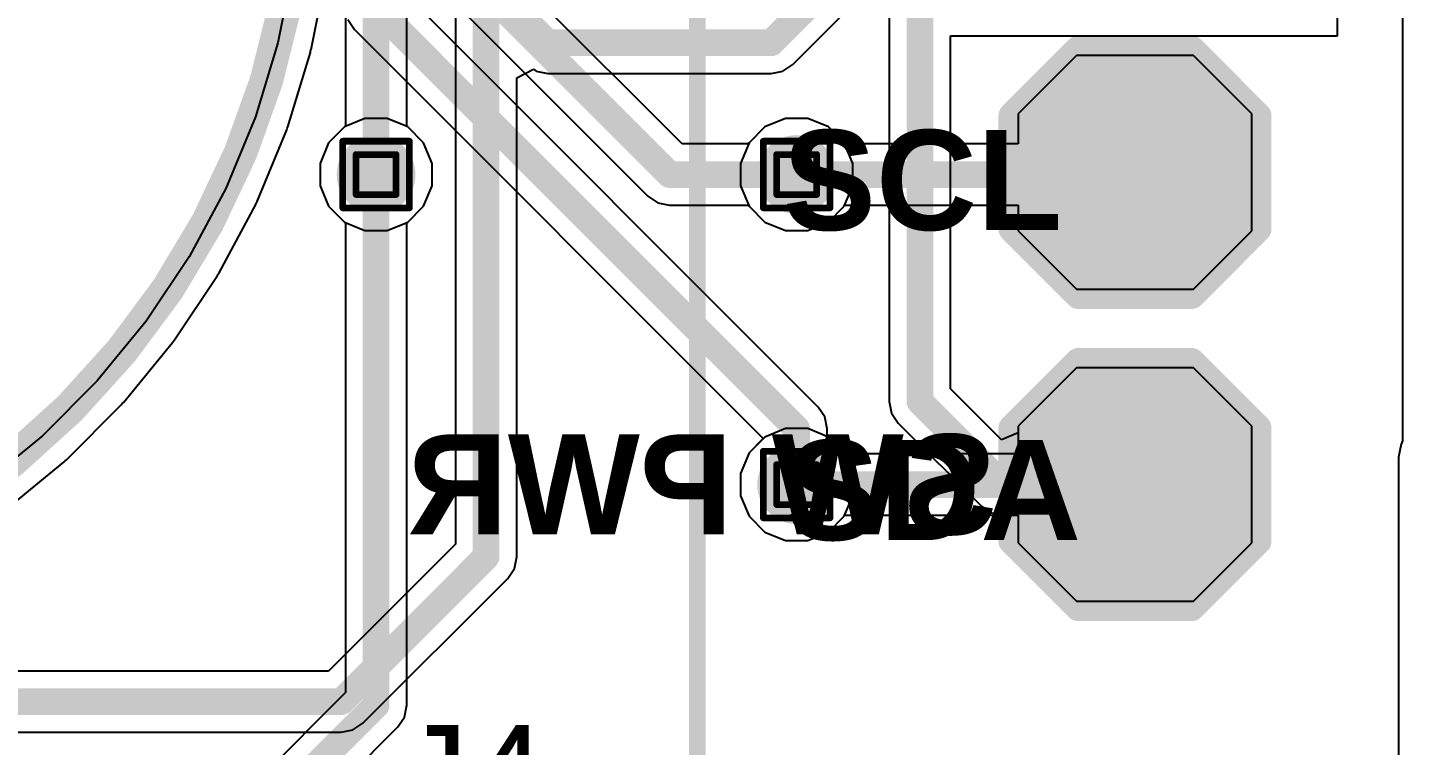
# Model space of a CAD drawing. Header units: inches. Extents: x -22 to 5433, y -13 to 5447.
# Drawn here: x 56.48 to 66.95, y 3.2 to 8.66 of the extents above; entities that cross this region are included whole.
import ezdxf

# ---------------------------------------------------------------- set-up
doc = ezdxf.new("R2010")
doc.units = ezdxf.units.IN
for name, color, linetype in [('Board_outline', 216, 'Continuous'), ('Bottom Layer', 5, 'Continuous'), ('Bottom Overlay', 54, 'Continuous'), ('Bottom Paste', 16, 'Continuous'), ('Bottom Solder', 6, 'Continuous'), ('Dimensions', 6, 'Continuous'), ('Drill Drawing', 1, 'Continuous'), ('Ground', 16, 'Continuous'), ('Multi-Layer', 9, 'Continuous'), ('Power', 76, 'Continuous'), ('Top Layer', 1, 'Continuous'), ('Top Overlay', 2, 'Continuous'), ('Top Paste', 8, 'Continuous'), ('Top Solder', 216, 'Continuous'), ('Via Holes', 16, 'Continuous')]:
    doc.layers.add(name, color=color, linetype=linetype)
doc.styles.add('Arial', font='', dxfattribs={"height": 0.2})
doc.styles.add('Arial_Bold', font='', dxfattribs={"height": 0.2})
doc.styles.get('Arial').set_extended_font_data('Arial')
doc.styles.get('Arial_Bold').set_extended_font_data('Arial', bold=True)

msp = doc.modelspace()

# ---------------------------------------------------------------- hatches: boundary and pattern name
at = {"layer": 'Bottom Layer'}
h = msp.add_hatch(color=5, dxfattribs=at)
edge = h.paths.add_edge_path()
edge.add_arc((59.1360006, 7.543799999999999), 0.2999994, 0, 360)
h = msp.add_hatch(color=5, dxfattribs=at)
edge = h.paths.add_edge_path()
edge.add_arc((62.33949178, 7.543799999999999), 0.2999994, 0, 360)
msp.add_hatch(color=5, dxfattribs=at).paths.add_polyline_path([(65.29768754, 5.94541356), (64.53568754, 5.94541356), (64.15468754, 5.564413559999999), (64.15468754, 4.80241356), (64.53568754, 4.42141356), (65.29768754, 4.42141356), (65.67868754, 4.80241356), (65.67868754, 5.564413559999999)])
h = msp.add_hatch(color=5, dxfattribs=at)
edge = h.paths.add_edge_path()
edge.add_arc((62.33949178, 5.183413559999999), 0.2999994, 0, 360)
at = {"layer": 'Bottom Paste'}
msp.add_hatch(color=16, dxfattribs=at).paths.add_polyline_path([(65.29768754, 5.94541356), (64.53568754, 5.94541356), (64.15468754, 5.564413559999999), (64.15468754, 4.80241356), (64.53568754, 4.42141356), (65.29768754, 4.42141356), (65.67868754, 4.80241356), (65.67868754, 5.564413559999999)])
at = {"layer": 'Bottom Solder'}
msp.add_hatch(color=6, dxfattribs=at).paths.add_polyline_path([(65.34848754, 6.047013559999999), (64.48488754, 6.047013559999999), (64.05308754, 5.61521356), (64.05308754, 4.75161356), (64.48488754, 4.31981356), (65.34848754, 4.31981356), (65.78028754, 4.75161356), (65.78028754, 5.61521356)])
at = {"layer": 'Ground'}
h = msp.add_hatch(color=16, dxfattribs=at)
edge = h.paths.add_edge_path()
edge.add_arc((59.1360006, 7.543799999999999), 0.2999994, 0, 360)
h = msp.add_hatch(color=16, dxfattribs=at)
edge = h.paths.add_edge_path()
edge.add_arc((62.33949178, 7.543799999999999), 0.2999994, 0, 360)
h = msp.add_hatch(color=16, dxfattribs=at)
edge = h.paths.add_edge_path()
edge.add_arc((62.33949178, 5.183413559999999), 0.2999994, 0, 360)
at = {"layer": 'Power'}
h = msp.add_hatch(color=76, dxfattribs=at)
edge = h.paths.add_edge_path()
edge.add_arc((59.1360006, 7.543799999999999), 0.2999994, 0, 360)
h = msp.add_hatch(color=76, dxfattribs=at)
edge = h.paths.add_edge_path()
edge.add_arc((62.33949178, 7.543799999999999), 0.2999994, 0, 360)
h = msp.add_hatch(color=76, dxfattribs=at)
edge = h.paths.add_edge_path()
edge.add_arc((62.33949178, 5.183413559999999), 0.2999994, 0, 360)
at = {"layer": 'Top Layer'}
for points in [[(65.67868754, 7.1795005), (65.67868754, 7.941500499999999), (65.29768754, 8.322500499999999), (64.53568754, 8.322500499999999), (64.15468754, 7.941500499999999), (64.15468754, 7.1795005), (64.53568754, 6.798500499999999), (65.29768754, 6.798500499999999)], [(64.15468754, 5.564413559999999), (64.15468754, 4.80241356), (64.53568754, 4.42141356), (65.29768754, 4.42141356), (65.67868754, 4.80241356), (65.67868754, 5.564413559999999), (65.29768754, 5.94541356), (64.53568754, 5.94541356)]]:
    msp.add_hatch(color=1, dxfattribs=at).paths.add_polyline_path(points)
h = msp.add_hatch(color=1, dxfattribs=at)
edge = h.paths.add_edge_path()
edge.add_arc((59.1360006, 7.543799999999999), 0.2999994, 0, 360)
h = msp.add_hatch(color=1, dxfattribs=at)
edge = h.paths.add_edge_path()
edge.add_arc((62.33949178, 7.543799999999999), 0.2999994, 0, 360)
h = msp.add_hatch(color=1, dxfattribs=at)
edge = h.paths.add_edge_path()
edge.add_arc((62.33949178, 5.183413559999999), 0.2999994, 0, 360)
at = {"layer": 'Top Paste'}
for points in [[(65.67868754, 7.1795005), (65.67868754, 7.941500499999999), (65.29768754, 8.322500499999999), (64.53568754, 8.322500499999999), (64.15468754, 7.941500499999999), (64.15468754, 7.1795005), (64.53568754, 6.798500499999999), (65.29768754, 6.798500499999999)], [(64.15468754, 5.564413559999999), (64.15468754, 4.80241356), (64.53568754, 4.42141356), (65.29768754, 4.42141356), (65.67868754, 4.80241356), (65.67868754, 5.564413559999999), (65.29768754, 5.94541356), (64.53568754, 5.94541356)]]:
    msp.add_hatch(color=8, dxfattribs=at).paths.add_polyline_path(points)
at = {"layer": 'Top Solder'}
for points in [[(65.78028754, 7.1287005), (65.78028754, 7.992300499999999), (65.34848754, 8.4241005), (64.48488754, 8.4241005), (64.05308754, 7.992300499999999), (64.05308754, 7.1287005), (64.48488754, 6.696900499999999), (65.34848754, 6.696900499999999)], [(64.05308754, 5.61521356), (64.05308754, 4.75161356), (64.48488754, 4.31981356), (65.34848754, 4.31981356), (65.78028754, 4.75161356), (65.78028754, 5.61521356), (65.34848754, 6.047013559999999), (64.48488754, 6.047013559999999)]]:
    msp.add_hatch(color=216, dxfattribs=at).paths.add_polyline_path(points)
at = {"layer": 'Via Holes'}
h = msp.add_hatch(color=7, dxfattribs=at)
edge = h.paths.add_edge_path()
edge.add_arc((59.1360006, 7.543799999999999), 0.1499997, 0, 360)
h = msp.add_hatch(color=7, dxfattribs=at)
edge = h.paths.add_edge_path()
edge.add_arc((62.33949178, 7.543799999999999), 0.1499997, 0, 360)
h = msp.add_hatch(color=7, dxfattribs=at)
edge = h.paths.add_edge_path()
edge.add_arc((62.33949178, 5.183413559999999), 0.1499997, 0, 360)

# ---------------------------------------------------------------- linework, layer by layer
at = {"layer": 'Board_outline'}
msp.add_lwpolyline([(58.56063472, 10.00657384, 0.254, 0.254, -0.4142135623730951), (52.56063402, 4.00657314, 0.254, 0.254, 0)], format="xyseb", dxfattribs=at)
at = {"layer": 'Bottom Layer'}
for p, q in [((66.95439999999999, 34.13243872), (66.95439999999999, 5.517210199999999)), ((63.04496408, 10.66641504), (63.04496408, 5.81654158)), ((66.45849294, 8.60058224), (66.45849294, 10.06458744)), ((61.46714402, 7.77687802), (59.98657802, 9.25744402)), ((58.64183598, 8.496409219999999), (58.75684464, 9.07460466)), ((62.50430222, 5.77341238), (59.36907862, 8.90863598)), ((59.58868956, 8.99609072), (61.20579072, 7.378989559999999)), ((58.92066448, 8.72289848), (58.97119016, 8.647282679999998)), ((58.97119016, 8.647282679999998), (62.08534446, 5.53313092)), ((63.51112011999999, 5.91308444), (63.51112011999999, 8.60058224)), ((63.51112011999999, 8.60058224), (66.45849294, 8.60058224)), ((58.63566123999999, 8.47175598), (58.63692107999999, 8.484542339999999)), ((58.63692107999999, 8.484542339999999), (58.64183598, 8.496409219999999)), ((58.46453128, 7.907619439999999), (58.63566123999999, 8.47175598)), ((59.05106554, 7.9707994), (58.89412656, 7.90579064)), ((59.22093565999999, 7.9707994), (59.05106554, 7.9707994)), ((59.37787463999999, 7.90579064), (59.22093565999999, 7.9707994)), ((62.25455671999999, 7.9707994), (62.09761773999999, 7.90579064)), ((62.42442684, 7.9707994), (62.25455671999999, 7.9707994)), ((62.58136582, 7.90579064), (62.42442684, 7.9707994)), ((58.23036868, 7.339042979999999), (58.45596894, 7.883690099999999)), ((58.45596894, 7.883690099999999), (58.45847592, 7.896288499999999)), ((58.45847592, 7.896288499999999), (58.46453128, 7.907619439999999)), ((58.89412656, 7.90579064), (58.77400995999999, 7.785674039999999)), ((59.49799124, 7.785674039999999), (59.37787463999999, 7.90579064)), ((62.09761773999999, 7.90579064), (61.97750113999999, 7.785674039999999)), ((62.70148241999999, 7.785674039999999), (62.58136582, 7.90579064)), ((58.77400995999999, 7.785674039999999), (58.7090012, 7.628735059999999)), ((59.563, 7.628735059999999), (59.49799124, 7.785674039999999)), ((61.97385877999999, 7.77687802), (61.46714402, 7.77687802)), ((61.97750113999999, 7.785674039999999), (61.97385877999999, 7.77687802)), ((62.76649118, 7.628735059999999), (62.70148241999999, 7.785674039999999)), ((58.7090012, 7.628735059999999), (58.7090012, 7.458864939999999)), ((59.563, 7.458864939999999), (59.563, 7.628735059999999)), ((62.76649118, 7.458864939999999), (62.76649118, 7.628735059999999)), ((58.7090012, 7.458864939999999), (58.77400995999999, 7.301925959999999)), ((59.49799124, 7.301925959999999), (59.563, 7.458864939999999)), ((62.70148241999999, 7.301925959999999), (62.76649118, 7.458864939999999)), ((58.22323128, 7.328362279999999), (58.23036868, 7.339042979999999)), ((61.20579072, 7.378989559999999), (61.28140652, 7.32846388)), ((57.9416037, 6.79615354), (58.21950256, 7.31606868)), ((58.21950256, 7.31606868), (58.22323128, 7.328362279999999)), ((58.77400995999999, 7.301925959999999), (58.89412656, 7.18180936)), ((59.37787463999999, 7.18180936), (59.49799124, 7.301925959999999)), ((61.28140652, 7.32846388), (61.37060116, 7.31072198)), ((61.37060116, 7.31072198), (61.97385877999999, 7.31072198)), ((61.97385877999999, 7.31072198), (61.97750113999999, 7.301925959999999)), ((61.97750113999999, 7.301925959999999), (62.09761773999999, 7.18180936)), ((62.58136582, 7.18180936), (62.70148241999999, 7.301925959999999)), ((58.89412656, 7.18180936), (59.05106554, 7.1168006)), ((59.22093565999999, 7.1168006), (59.37787463999999, 7.18180936)), ((62.09761773999999, 7.18180936), (62.25455671999999, 7.1168006)), ((62.42442684, 7.1168006), (62.58136582, 7.18180936)), ((59.05106554, 7.1168006), (59.22093565999999, 7.1168006)), ((62.25455671999999, 7.1168006), (62.42442684, 7.1168006)), ((57.60101763999999, 6.284188599999999), (57.92853794, 6.774357800000001)), ((57.92853794, 6.774357800000001), (57.9334503, 6.7862196)), ((57.9334503, 6.7862196), (57.9416037, 6.79615354)), ((57.21188963999999, 5.8080656), (57.5858767, 6.26377462)), ((57.5858767, 6.26377462), (57.59193205999999, 6.27510302)), ((57.59193205999999, 6.27510302), (57.60101763999999, 6.284188599999999)), ((64.47218754, 6.072413559999999), (64.02768753999999, 5.62791356)), ((65.36118754, 6.072413559999999), (64.47218754, 6.072413559999999)), ((65.80568754, 5.62791356), (65.36118754, 6.072413559999999)), ((63.90068753999999, 5.52351702), (63.51112011999999, 5.91308444)), ((56.77796619999999, 5.3723794), (57.19482084, 5.78923404)), ((57.19482084, 5.78923404), (57.20195569999999, 5.799914739999999)), ((57.20195569999999, 5.799914739999999), (57.21188963999999, 5.8080656)), ((62.55482789999999, 5.69779658), (62.50430222, 5.77341238)), ((63.04496408, 5.81654158), (63.06270598, 5.727346939999999)), ((62.5725698, 5.60860194), (62.55482789999999, 5.69779658)), ((63.06270598, 5.727346939999999), (63.11323165999999, 5.651731139999999)), ((62.5725698, 5.54904656), (62.5725698, 5.60860194)), ((63.11323165999999, 5.651731139999999), (63.74635968, 5.01860312)), ((64.02768753999999, 5.576122959999999), (63.90068753999999, 5.52351702)), ((64.02768753999999, 5.62791356), (64.02768753999999, 5.576122959999999)), ((65.80568754, 4.738913559999999), (65.80568754, 5.62791356)), ((62.08534446, 5.53313092), (61.97750113999999, 5.4252876)), ((62.58136582, 5.545404199999999), (62.5725698, 5.54904656)), ((62.70148241999999, 5.4252876), (62.58136582, 5.545404199999999)), ((66.9439225, 5.49189148), (66.93431876, 5.44352734)), ((66.95439999999999, 5.517210199999999), (66.9439225, 5.49189148)), ((56.30342816, 4.981323539999999), (56.75913464, 5.355310599999999)), ((56.75913464, 5.355310599999999), (56.7672855, 5.365241999999999)), ((56.7672855, 5.365241999999999), (56.77796619999999, 5.3723794)), ((61.97750113999999, 5.4252876), (61.91249238, 5.268348619999999)), ((62.76649118, 5.268348619999999), (62.70148241999999, 5.4252876)), ((66.93431876, 5.44352734), (66.92424258, 5.39286704)), ((66.92424258, 5.39286704), (66.92424258, 0.2428621)), ((61.91249238, 5.268348619999999), (61.91249238, 5.0984785)), ((62.76649118, 5.0984785), (62.76649118, 5.268348619999999)), ((61.91249238, 5.0984785), (61.97750113999999, 4.941539519999999)), ((62.70148241999999, 4.941539519999999), (62.76649118, 5.0984785)), ((61.97750113999999, 4.941539519999999), (62.09761773999999, 4.82142292)), ((62.58136582, 4.82142292), (62.70148241999999, 4.941539519999999)), ((63.74635968, 5.01860312), (63.82197548, 4.96807744)), ((63.82197548, 4.96807744), (63.91117011999999, 4.950335539999999)), ((63.91117011999999, 4.950335539999999), (64.02768753999999, 4.950335539999999)), ((64.02768753999999, 4.950335539999999), (64.02768753999999, 4.738913559999999)), ((62.09761773999999, 4.82142292), (62.25455671999999, 4.756414159999999)), ((62.42442684, 4.756414159999999), (62.58136582, 4.82142292)), ((62.25455671999999, 4.756414159999999), (62.42442684, 4.756414159999999)), ((64.02768753999999, 4.738913559999999), (64.47218754, 4.29441356)), ((65.36118754, 4.29441356), (65.80568754, 4.738913559999999)), ((64.47218754, 4.29441356), (65.36118754, 4.29441356))]:
    msp.add_line(p, q, dxfattribs=at)
for points in [[(63.27804209999999, 5.81654158, 0.2032, 0.2032, 0), (63.27804209999999, 10.7629579, 0.2032, 0.2032, 0)], [(59.7535, 9.16090116, 0.2032, 0.2032, 0), (61.37060116, 7.543799999999999, 0.2032, 0.2032, 0)], [(59.1360006, 8.812093119999998, 0.2032, 0.2032, 0), (62.33949178, 5.60860194, 0.2032, 0.2032, 0)], [(61.37060116, 7.543799999999999, 0.2032, 0.2032, 0), (62.33949178, 7.543799999999999, 0.2032, 0.2032, 0)], [(63.27804209999999, 5.81654158, 0.2032, 0.2032, 0), (63.91117011999999, 5.183413559999999, 0.2032, 0.2032, 0)], [(62.33949178, 5.183413559999999, 0.2032, 0.2032, 0), (62.33949178, 5.60860194, 0.2032, 0.2032, 0)], [(63.91117011999999, 5.183413559999999, 0.2032, 0.2032, 0), (64.91668754, 5.183413559999999, 0.2032, 0.2032, 0)]]:
    msp.add_lwpolyline(points, format="xyseb", dxfattribs=at)
for points in [[(61.31980116, 7.543799999999999, 0.1016, 0.1016, 1), (61.42140115999999, 7.543799999999999, 0.1016, 0.1016, 1)], [(61.31980116, 7.543799999999999, 0.1016, 0.1016, 1), (61.42140115999999, 7.543799999999999, 0.1016, 0.1016, 1)], [(62.28869177999999, 7.543799999999999, 0.1016, 0.1016, 1), (62.39029178, 7.543799999999999, 0.1016, 0.1016, 1)], [(63.2272421, 5.81654158, 0.1016, 0.1016, 1), (63.3288421, 5.81654158, 0.1016, 0.1016, 1)], [(63.2272421, 5.81654158, 0.1016, 0.1016, 1), (63.3288421, 5.81654158, 0.1016, 0.1016, 1)], [(62.28869177999999, 5.60860194, 0.1016, 0.1016, 1), (62.39029178, 5.60860194, 0.1016, 0.1016, 1)], [(62.28869177999999, 5.60860194, 0.1016, 0.1016, 1), (62.39029178, 5.60860194, 0.1016, 0.1016, 1)], [(62.28869177999999, 5.183413559999999, 0.1016, 0.1016, 1), (62.39029178, 5.183413559999999, 0.1016, 0.1016, 1)], [(63.86037012, 5.183413559999999, 0.1016, 0.1016, 1), (63.96197012, 5.183413559999999, 0.1016, 0.1016, 1)], [(63.86037012, 5.183413559999999, 0.1016, 0.1016, 1), (63.96197012, 5.183413559999999, 0.1016, 0.1016, 1)], [(64.86588754, 5.183413559999999, 0.1016, 0.1016, 1), (64.96748754000001, 5.183413559999999, 0.1016, 0.1016, 1)]]:
    msp.add_lwpolyline(points, format="xyseb", close=True, dxfattribs=at)
at = {"layer": 'Bottom Overlay'}
for points in [[(63.97688754, 5.61521356, 0.1999996, 0.1999996, 0), (64.48488754, 6.123213559999999, 0.1999996, 0.1999996, 0)], [(64.48488754, 6.123213559999999, 0.1999996, 0.1999996, 0), (65.34848754, 6.123213559999999, 0.1999996, 0.1999996, 0)], [(65.34848754, 6.123213559999999, 0.1999996, 0.1999996, 0), (65.85648753999999, 5.61521356, 0.1999996, 0.1999996, 0)], [(63.97688754, 4.75161356, 0.1999996, 0.1999996, 0), (63.97688754, 5.61521356, 0.1999996, 0.1999996, 0)], [(65.85648753999999, 4.75161356, 0.1999996, 0.1999996, 0), (65.85648753999999, 5.61521356, 0.1999996, 0.1999996, 0)], [(63.97688754, 4.75161356, 0.1999996, 0.1999996, 0), (64.48488754, 4.24361356, 0.1999996, 0.1999996, 0)], [(65.34848754, 4.24361356, 0.1999996, 0.1999996, 0), (65.85648753999999, 4.75161356, 0.1999996, 0.1999996, 0)], [(64.48488754, 4.24361356, 0.1999996, 0.1999996, 0), (65.34848754, 4.24361356, 0.1999996, 0.1999996, 0)]]:
    msp.add_lwpolyline(points, format="xyseb", dxfattribs=at)
for points in [[(64.43488763999999, 6.123213559999999, 0.0999998, 0.0999998, 1), (64.53488743999999, 6.123213559999999, 0.0999998, 0.0999998, 1)], [(64.43488763999999, 6.123213559999999, 0.0999998, 0.0999998, 1), (64.53488743999999, 6.123213559999999, 0.0999998, 0.0999998, 1)], [(65.29848764, 6.123213559999999, 0.0999998, 0.0999998, 1), (65.39848744, 6.123213559999999, 0.0999998, 0.0999998, 1)], [(65.29848764, 6.123213559999999, 0.0999998, 0.0999998, 1), (65.39848744, 6.123213559999999, 0.0999998, 0.0999998, 1)], [(63.92688763999999, 5.61521356, 0.0999998, 0.0999998, 1), (64.02688744, 5.61521356, 0.0999998, 0.0999998, 1)], [(63.92688763999999, 5.61521356, 0.0999998, 0.0999998, 1), (64.02688744, 5.61521356, 0.0999998, 0.0999998, 1)], [(65.80648764, 5.61521356, 0.0999998, 0.0999998, 1), (65.90648744, 5.61521356, 0.0999998, 0.0999998, 1)], [(65.80648764, 5.61521356, 0.0999998, 0.0999998, 1), (65.90648744, 5.61521356, 0.0999998, 0.0999998, 1)], [(63.92688763999999, 4.75161356, 0.0999998, 0.0999998, 1), (64.02688744, 4.75161356, 0.0999998, 0.0999998, 1)], [(63.92688763999999, 4.75161356, 0.0999998, 0.0999998, 1), (64.02688744, 4.75161356, 0.0999998, 0.0999998, 1)], [(65.80648764, 4.75161356, 0.0999998, 0.0999998, 1), (65.90648744, 4.75161356, 0.0999998, 0.0999998, 1)], [(65.80648764, 4.75161356, 0.0999998, 0.0999998, 1), (65.90648744, 4.75161356, 0.0999998, 0.0999998, 1)], [(64.43488763999999, 4.24361356, 0.0999998, 0.0999998, 1), (64.53488743999999, 4.24361356, 0.0999998, 0.0999998, 1)], [(64.43488763999999, 4.24361356, 0.0999998, 0.0999998, 1), (64.53488743999999, 4.24361356, 0.0999998, 0.0999998, 1)], [(65.29848764, 4.24361356, 0.0999998, 0.0999998, 1), (65.39848744, 4.24361356, 0.0999998, 0.0999998, 1)], [(65.29848764, 4.24361356, 0.0999998, 0.0999998, 1), (65.39848744, 4.24361356, 0.0999998, 0.0999998, 1)]]:
    msp.add_lwpolyline(points, format="xyseb", close=True, dxfattribs=at)
at = {"layer": 'Dimensions'}
for p, q in [((58.50284463999999, 9.1251278), (58.38783598, 8.54693236)), ((58.38783598, 8.54693236), (58.21670602, 7.982795819999999)), ((58.21670602, 7.982795819999999), (57.99110576, 7.438148699999999)), ((57.99110576, 7.438148699999999), (57.7132069, 6.9182361)), ((57.7132069, 6.9182361), (57.38568659999999, 6.4280669)), ((57.38568659999999, 6.4280669), (57.011697, 5.97235788)), ((57.011697, 5.97235788), (56.59484235999999, 5.555503239999999)), ((56.59484235999999, 5.555503239999999), (56.13913587999999, 5.18151618))]:
    msp.add_line(p, q, dxfattribs=at)
msp.add_lwpolyline([(61.58323218, 0.9964597799999999, 0.127, 0.127, 0), (61.58323218, 29.99498954, 0.127, 0.127, 0)], format="xyseb", dxfattribs=at)
at = {"layer": 'Drill Drawing'}
for points in [[(58.88200059999999, 7.7978, 0.0508, 0.0508, 0), (59.39000059999999, 7.7978, 0.0508, 0.0508, 0)], [(58.88200059999999, 7.289799999999999, 0.0508, 0.0508, 0), (58.88200059999999, 7.7978, 0.0508, 0.0508, 0)], [(59.39000059999999, 7.289799999999999, 0.0508, 0.0508, 0), (59.39000059999999, 7.7978, 0.0508, 0.0508, 0)], [(62.08549178, 7.7978, 0.0508, 0.0508, 0), (62.59349177999999, 7.7978, 0.0508, 0.0508, 0)], [(62.08549178, 7.289799999999999, 0.0508, 0.0508, 0), (62.08549178, 7.7978, 0.0508, 0.0508, 0)], [(62.59349177999999, 7.289799999999999, 0.0508, 0.0508, 0), (62.59349177999999, 7.7978, 0.0508, 0.0508, 0)], [(58.9836006, 7.696199999999999, 0.0508, 0.0508, 0), (59.2884006, 7.696199999999999, 0.0508, 0.0508, 0)], [(58.9836006, 7.391399999999999, 0.0508, 0.0508, 0), (58.9836006, 7.696199999999999, 0.0508, 0.0508, 0)], [(59.2884006, 7.391399999999999, 0.0508, 0.0508, 0), (59.2884006, 7.696199999999999, 0.0508, 0.0508, 0)], [(62.18709178, 7.696199999999999, 0.0508, 0.0508, 0), (62.49189178, 7.696199999999999, 0.0508, 0.0508, 0)], [(62.18709178, 7.391399999999999, 0.0508, 0.0508, 0), (62.18709178, 7.696199999999999, 0.0508, 0.0508, 0)], [(62.49189178, 7.391399999999999, 0.0508, 0.0508, 0), (62.49189178, 7.696199999999999, 0.0508, 0.0508, 0)], [(58.9836006, 7.391399999999999, 0.0508, 0.0508, 0), (59.2884006, 7.391399999999999, 0.0508, 0.0508, 0)], [(62.18709178, 7.391399999999999, 0.0508, 0.0508, 0), (62.49189178, 7.391399999999999, 0.0508, 0.0508, 0)], [(58.88200059999999, 7.289799999999999, 0.0508, 0.0508, 0), (59.39000059999999, 7.289799999999999, 0.0508, 0.0508, 0)], [(62.08549178, 7.289799999999999, 0.0508, 0.0508, 0), (62.59349177999999, 7.289799999999999, 0.0508, 0.0508, 0)], [(62.08549178, 5.43741356, 0.0508, 0.0508, 0), (62.59349177999999, 5.43741356, 0.0508, 0.0508, 0)], [(62.08549178, 4.92941356, 0.0508, 0.0508, 0), (62.08549178, 5.43741356, 0.0508, 0.0508, 0)], [(62.59349177999999, 4.92941356, 0.0508, 0.0508, 0), (62.59349177999999, 5.43741356, 0.0508, 0.0508, 0)], [(62.18709178, 5.335813559999999, 0.0508, 0.0508, 0), (62.49189178, 5.335813559999999, 0.0508, 0.0508, 0)], [(62.18709178, 5.03101356, 0.0508, 0.0508, 0), (62.18709178, 5.335813559999999, 0.0508, 0.0508, 0)], [(62.49189178, 5.03101356, 0.0508, 0.0508, 0), (62.49189178, 5.335813559999999, 0.0508, 0.0508, 0)], [(62.18709178, 5.03101356, 0.0508, 0.0508, 0), (62.49189178, 5.03101356, 0.0508, 0.0508, 0)], [(62.08549178, 4.92941356, 0.0508, 0.0508, 0), (62.59349177999999, 4.92941356, 0.0508, 0.0508, 0)]]:
    msp.add_lwpolyline(points, format="xyseb", dxfattribs=at)
for points in [[(58.8693006, 7.7978, 0.0254, 0.0254, 1), (58.8947006, 7.7978, 0.0254, 0.0254, 1)], [(58.8693006, 7.7978, 0.0254, 0.0254, 1), (58.8947006, 7.7978, 0.0254, 0.0254, 1)], [(59.3773006, 7.7978, 0.0254, 0.0254, 1), (59.4027006, 7.7978, 0.0254, 0.0254, 1)], [(59.3773006, 7.7978, 0.0254, 0.0254, 1), (59.4027006, 7.7978, 0.0254, 0.0254, 1)], [(62.07279177999999, 7.7978, 0.0254, 0.0254, 1), (62.09819178, 7.7978, 0.0254, 0.0254, 1)], [(62.07279177999999, 7.7978, 0.0254, 0.0254, 1), (62.09819178, 7.7978, 0.0254, 0.0254, 1)], [(62.58079177999999, 7.7978, 0.0254, 0.0254, 1), (62.60619178, 7.7978, 0.0254, 0.0254, 1)], [(62.58079177999999, 7.7978, 0.0254, 0.0254, 1), (62.60619178, 7.7978, 0.0254, 0.0254, 1)], [(58.9709006, 7.696199999999999, 0.0254, 0.0254, 1), (58.9963006, 7.696199999999999, 0.0254, 0.0254, 1)], [(58.9709006, 7.696199999999999, 0.0254, 0.0254, 1), (58.9963006, 7.696199999999999, 0.0254, 0.0254, 1)], [(59.2757006, 7.696199999999999, 0.0254, 0.0254, 1), (59.3011006, 7.696199999999999, 0.0254, 0.0254, 1)], [(59.2757006, 7.696199999999999, 0.0254, 0.0254, 1), (59.3011006, 7.696199999999999, 0.0254, 0.0254, 1)], [(62.17439177999999, 7.696199999999999, 0.0254, 0.0254, 1), (62.19979178, 7.696199999999999, 0.0254, 0.0254, 1)], [(62.17439177999999, 7.696199999999999, 0.0254, 0.0254, 1), (62.19979178, 7.696199999999999, 0.0254, 0.0254, 1)], [(62.47919177999999, 7.696199999999999, 0.0254, 0.0254, 1), (62.50459178, 7.696199999999999, 0.0254, 0.0254, 1)], [(62.47919177999999, 7.696199999999999, 0.0254, 0.0254, 1), (62.50459178, 7.696199999999999, 0.0254, 0.0254, 1)], [(58.9709006, 7.391399999999999, 0.0254, 0.0254, 1), (58.9963006, 7.391399999999999, 0.0254, 0.0254, 1)], [(58.9709006, 7.391399999999999, 0.0254, 0.0254, 1), (58.9963006, 7.391399999999999, 0.0254, 0.0254, 1)], [(59.2757006, 7.391399999999999, 0.0254, 0.0254, 1), (59.3011006, 7.391399999999999, 0.0254, 0.0254, 1)], [(59.2757006, 7.391399999999999, 0.0254, 0.0254, 1), (59.3011006, 7.391399999999999, 0.0254, 0.0254, 1)], [(62.17439177999999, 7.391399999999999, 0.0254, 0.0254, 1), (62.19979178, 7.391399999999999, 0.0254, 0.0254, 1)], [(62.17439177999999, 7.391399999999999, 0.0254, 0.0254, 1), (62.19979178, 7.391399999999999, 0.0254, 0.0254, 1)], [(62.47919177999999, 7.391399999999999, 0.0254, 0.0254, 1), (62.50459178, 7.391399999999999, 0.0254, 0.0254, 1)], [(62.47919177999999, 7.391399999999999, 0.0254, 0.0254, 1), (62.50459178, 7.391399999999999, 0.0254, 0.0254, 1)], [(58.8693006, 7.289799999999999, 0.0254, 0.0254, 1), (58.8947006, 7.289799999999999, 0.0254, 0.0254, 1)], [(58.8693006, 7.289799999999999, 0.0254, 0.0254, 1), (58.8947006, 7.289799999999999, 0.0254, 0.0254, 1)], [(59.3773006, 7.289799999999999, 0.0254, 0.0254, 1), (59.4027006, 7.289799999999999, 0.0254, 0.0254, 1)], [(59.3773006, 7.289799999999999, 0.0254, 0.0254, 1), (59.4027006, 7.289799999999999, 0.0254, 0.0254, 1)], [(62.07279177999999, 7.289799999999999, 0.0254, 0.0254, 1), (62.09819178, 7.289799999999999, 0.0254, 0.0254, 1)], [(62.07279177999999, 7.289799999999999, 0.0254, 0.0254, 1), (62.09819178, 7.289799999999999, 0.0254, 0.0254, 1)], [(62.58079177999999, 7.289799999999999, 0.0254, 0.0254, 1), (62.60619178, 7.289799999999999, 0.0254, 0.0254, 1)], [(62.58079177999999, 7.289799999999999, 0.0254, 0.0254, 1), (62.60619178, 7.289799999999999, 0.0254, 0.0254, 1)], [(62.07279177999999, 5.43741356, 0.0254, 0.0254, 1), (62.09819178, 5.43741356, 0.0254, 0.0254, 1)], [(62.07279177999999, 5.43741356, 0.0254, 0.0254, 1), (62.09819178, 5.43741356, 0.0254, 0.0254, 1)], [(62.58079177999999, 5.43741356, 0.0254, 0.0254, 1), (62.60619178, 5.43741356, 0.0254, 0.0254, 1)], [(62.58079177999999, 5.43741356, 0.0254, 0.0254, 1), (62.60619178, 5.43741356, 0.0254, 0.0254, 1)], [(62.17439177999999, 5.335813559999999, 0.0254, 0.0254, 1), (62.19979178, 5.335813559999999, 0.0254, 0.0254, 1)], [(62.17439177999999, 5.335813559999999, 0.0254, 0.0254, 1), (62.19979178, 5.335813559999999, 0.0254, 0.0254, 1)], [(62.47919177999999, 5.335813559999999, 0.0254, 0.0254, 1), (62.50459178, 5.335813559999999, 0.0254, 0.0254, 1)], [(62.47919177999999, 5.335813559999999, 0.0254, 0.0254, 1), (62.50459178, 5.335813559999999, 0.0254, 0.0254, 1)], [(62.17439177999999, 5.03101356, 0.0254, 0.0254, 1), (62.19979178, 5.03101356, 0.0254, 0.0254, 1)], [(62.17439177999999, 5.03101356, 0.0254, 0.0254, 1), (62.19979178, 5.03101356, 0.0254, 0.0254, 1)], [(62.47919177999999, 5.03101356, 0.0254, 0.0254, 1), (62.50459178, 5.03101356, 0.0254, 0.0254, 1)], [(62.47919177999999, 5.03101356, 0.0254, 0.0254, 1), (62.50459178, 5.03101356, 0.0254, 0.0254, 1)], [(62.07279177999999, 4.92941356, 0.0254, 0.0254, 1), (62.09819178, 4.92941356, 0.0254, 0.0254, 1)], [(62.07279177999999, 4.92941356, 0.0254, 0.0254, 1), (62.09819178, 4.92941356, 0.0254, 0.0254, 1)], [(62.58079177999999, 4.92941356, 0.0254, 0.0254, 1), (62.60619178, 4.92941356, 0.0254, 0.0254, 1)], [(62.58079177999999, 4.92941356, 0.0254, 0.0254, 1), (62.60619178, 4.92941356, 0.0254, 0.0254, 1)]]:
    msp.add_lwpolyline(points, format="xyseb", close=True, dxfattribs=at)
at = {"layer": 'Ground'}
for p, q in [((66.95439999999999, 34.13243872), (66.95439999999999, 5.517210199999999)), ((58.64183598, 8.496409219999999), (58.75684464, 9.07460466)), ((58.63566123999999, 8.47175598), (58.63692107999999, 8.484542339999999)), ((58.63692107999999, 8.484542339999999), (58.64183598, 8.496409219999999)), ((58.46453128, 7.907619439999999), (58.63566123999999, 8.47175598)), ((59.05106554, 7.9707994), (58.89412656, 7.90579064)), ((59.22093565999999, 7.9707994), (59.05106554, 7.9707994)), ((59.37787463999999, 7.90579064), (59.22093565999999, 7.9707994)), ((62.25455671999999, 7.9707994), (62.09761773999999, 7.90579064)), ((62.42442684, 7.9707994), (62.25455671999999, 7.9707994)), ((62.58136582, 7.90579064), (62.42442684, 7.9707994)), ((58.23036868, 7.339042979999999), (58.45596894, 7.883690099999999)), ((58.45596894, 7.883690099999999), (58.45847592, 7.896288499999999)), ((58.45847592, 7.896288499999999), (58.46453128, 7.907619439999999)), ((58.89412656, 7.90579064), (58.77400995999999, 7.785674039999999)), ((59.49799124, 7.785674039999999), (59.37787463999999, 7.90579064)), ((62.09761773999999, 7.90579064), (61.97750113999999, 7.785674039999999)), ((62.70148241999999, 7.785674039999999), (62.58136582, 7.90579064)), ((58.77400995999999, 7.785674039999999), (58.7090012, 7.628735059999999)), ((59.563, 7.628735059999999), (59.49799124, 7.785674039999999)), ((61.97750113999999, 7.785674039999999), (61.91249238, 7.628735059999999)), ((62.76649118, 7.628735059999999), (62.70148241999999, 7.785674039999999)), ((58.7090012, 7.628735059999999), (58.7090012, 7.458864939999999)), ((59.563, 7.458864939999999), (59.563, 7.628735059999999)), ((61.91249238, 7.628735059999999), (61.91249238, 7.458864939999999)), ((62.76649118, 7.458864939999999), (62.76649118, 7.628735059999999)), ((58.7090012, 7.458864939999999), (58.77400995999999, 7.301925959999999)), ((59.49799124, 7.301925959999999), (59.563, 7.458864939999999)), ((61.91249238, 7.458864939999999), (61.97750113999999, 7.301925959999999)), ((62.70148241999999, 7.301925959999999), (62.76649118, 7.458864939999999)), ((58.22323128, 7.328362279999999), (58.23036868, 7.339042979999999)), ((57.9416037, 6.79615354), (58.21950256, 7.31606868)), ((58.21950256, 7.31606868), (58.22323128, 7.328362279999999)), ((58.77400995999999, 7.301925959999999), (58.89412656, 7.18180936)), ((59.37787463999999, 7.18180936), (59.49799124, 7.301925959999999)), ((61.97750113999999, 7.301925959999999), (62.09761773999999, 7.18180936)), ((62.58136582, 7.18180936), (62.70148241999999, 7.301925959999999)), ((58.89412656, 7.18180936), (59.05106554, 7.1168006)), ((59.22093565999999, 7.1168006), (59.37787463999999, 7.18180936)), ((62.09761773999999, 7.18180936), (62.25455671999999, 7.1168006)), ((62.42442684, 7.1168006), (62.58136582, 7.18180936)), ((59.05106554, 7.1168006), (59.22093565999999, 7.1168006)), ((62.25455671999999, 7.1168006), (62.42442684, 7.1168006)), ((57.60101763999999, 6.284188599999999), (57.92853794, 6.774357800000001)), ((57.92853794, 6.774357800000001), (57.9334503, 6.7862196)), ((57.9334503, 6.7862196), (57.9416037, 6.79615354)), ((57.21188963999999, 5.8080656), (57.5858767, 6.26377462)), ((57.5858767, 6.26377462), (57.59193205999999, 6.27510302)), ((57.59193205999999, 6.27510302), (57.60101763999999, 6.284188599999999)), ((56.77796619999999, 5.3723794), (57.19482084, 5.78923404)), ((57.19482084, 5.78923404), (57.20195569999999, 5.799914739999999)), ((57.20195569999999, 5.799914739999999), (57.21188963999999, 5.8080656)), ((62.25455671999999, 5.61041296), (62.09761773999999, 5.545404199999999)), ((62.42442684, 5.61041296), (62.25455671999999, 5.61041296)), ((62.58136582, 5.545404199999999), (62.42442684, 5.61041296)), ((62.09761773999999, 5.545404199999999), (61.97750113999999, 5.4252876)), ((62.70148241999999, 5.4252876), (62.58136582, 5.545404199999999)), ((66.9439225, 5.49189148), (66.93431876, 5.44352734)), ((66.95439999999999, 5.517210199999999), (66.9439225, 5.49189148)), ((56.30342816, 4.981323539999999), (56.75913464, 5.355310599999999)), ((56.75913464, 5.355310599999999), (56.7672855, 5.365241999999999)), ((56.7672855, 5.365241999999999), (56.77796619999999, 5.3723794)), ((61.97750113999999, 5.4252876), (61.91249238, 5.268348619999999)), ((62.76649118, 5.268348619999999), (62.70148241999999, 5.4252876)), ((66.93431876, 5.44352734), (66.92424258, 5.39286704)), ((66.92424258, 5.39286704), (66.92424258, 0.2428621)), ((61.91249238, 5.268348619999999), (61.91249238, 5.0984785)), ((62.76649118, 5.0984785), (62.76649118, 5.268348619999999)), ((61.91249238, 5.0984785), (61.97750113999999, 4.941539519999999)), ((62.70148241999999, 4.941539519999999), (62.76649118, 5.0984785)), ((61.97750113999999, 4.941539519999999), (62.09761773999999, 4.82142292)), ((62.58136582, 4.82142292), (62.70148241999999, 4.941539519999999)), ((62.09761773999999, 4.82142292), (62.25455671999999, 4.756414159999999)), ((62.42442684, 4.756414159999999), (62.58136582, 4.82142292)), ((62.25455671999999, 4.756414159999999), (62.42442684, 4.756414159999999))]:
    msp.add_line(p, q, dxfattribs=at)
at = {"layer": 'Multi-Layer'}
for p, q in [((58.50284463999999, 9.1251278), (58.38783598, 8.54693236)), ((58.38783598, 8.54693236), (58.21670602, 7.982795819999999)), ((58.21670602, 7.982795819999999), (57.99110576, 7.438148699999999)), ((57.99110576, 7.438148699999999), (57.7132069, 6.9182361)), ((57.7132069, 6.9182361), (57.38568659999999, 6.4280669)), ((57.38568659999999, 6.4280669), (57.011697, 5.97235788)), ((57.011697, 5.97235788), (56.59484235999999, 5.555503239999999)), ((56.59484235999999, 5.555503239999999), (56.13913587999999, 5.18151618))]:
    msp.add_line(p, q, dxfattribs=at)
at = {"layer": 'Power'}
for p, q in [((66.95439999999999, 34.13243872), (66.95439999999999, 5.517210199999999)), ((59.36907862, 7.909432999999999), (59.36907862, 15.68378372)), ((58.90292257999999, 9.24933888), (58.90292257999999, 7.909432999999999)), ((58.64183598, 8.496409219999999), (58.75684464, 9.07460466)), ((58.63566123999999, 8.47175598), (58.63692107999999, 8.484542339999999)), ((58.63692107999999, 8.484542339999999), (58.64183598, 8.496409219999999)), ((58.46453128, 7.907619439999999), (58.63566123999999, 8.47175598)), ((62.25455671999999, 7.9707994), (62.09761773999999, 7.90579064)), ((62.42442684, 7.9707994), (62.25455671999999, 7.9707994)), ((62.58136582, 7.90579064), (62.42442684, 7.9707994)), ((58.23036868, 7.339042979999999), (58.45596894, 7.883690099999999)), ((58.45596894, 7.883690099999999), (58.45847592, 7.896288499999999)), ((58.45847592, 7.896288499999999), (58.46453128, 7.907619439999999)), ((58.89412656, 7.90579064), (58.77400995999999, 7.785674039999999)), ((58.90292257999999, 7.909432999999999), (58.89412656, 7.90579064)), ((59.37787463999999, 7.90579064), (59.36907862, 7.909432999999999)), ((59.49799124, 7.785674039999999), (59.37787463999999, 7.90579064)), ((62.09761773999999, 7.90579064), (61.97750113999999, 7.785674039999999)), ((62.70148241999999, 7.785674039999999), (62.58136582, 7.90579064)), ((58.77400995999999, 7.785674039999999), (58.7090012, 7.628735059999999)), ((59.563, 7.628735059999999), (59.49799124, 7.785674039999999)), ((61.97750113999999, 7.785674039999999), (61.91249238, 7.628735059999999)), ((62.76649118, 7.628735059999999), (62.70148241999999, 7.785674039999999)), ((58.7090012, 7.628735059999999), (58.7090012, 7.458864939999999)), ((59.563, 7.458864939999999), (59.563, 7.628735059999999)), ((61.91249238, 7.628735059999999), (61.91249238, 7.458864939999999)), ((62.76649118, 7.458864939999999), (62.76649118, 7.628735059999999)), ((58.7090012, 7.458864939999999), (58.77400995999999, 7.301925959999999)), ((59.49799124, 7.301925959999999), (59.563, 7.458864939999999)), ((61.91249238, 7.458864939999999), (61.97750113999999, 7.301925959999999)), ((62.70148241999999, 7.301925959999999), (62.76649118, 7.458864939999999)), ((58.22323128, 7.328362279999999), (58.23036868, 7.339042979999999)), ((57.9416037, 6.79615354), (58.21950256, 7.31606868)), ((58.21950256, 7.31606868), (58.22323128, 7.328362279999999)), ((58.77400995999999, 7.301925959999999), (58.89412656, 7.18180936)), ((59.37787463999999, 7.18180936), (59.49799124, 7.301925959999999)), ((61.97750113999999, 7.301925959999999), (62.09761773999999, 7.18180936)), ((62.58136582, 7.18180936), (62.70148241999999, 7.301925959999999)), ((58.89412656, 7.18180936), (58.90292257999999, 7.178166999999999)), ((58.90292257999999, 7.178166999999999), (58.90292257999999, 3.5993324)), ((59.36907862, 7.178166999999999), (59.37787463999999, 7.18180936)), ((59.36907862, 3.50278954), (59.36907862, 7.178166999999999)), ((62.09761773999999, 7.18180936), (62.25455671999999, 7.1168006)), ((62.42442684, 7.1168006), (62.58136582, 7.18180936)), ((62.25455671999999, 7.1168006), (62.42442684, 7.1168006)), ((57.60101763999999, 6.284188599999999), (57.92853794, 6.774357800000001)), ((57.92853794, 6.774357800000001), (57.9334503, 6.7862196)), ((57.9334503, 6.7862196), (57.9416037, 6.79615354)), ((57.21188963999999, 5.8080656), (57.5858767, 6.26377462)), ((57.5858767, 6.26377462), (57.59193205999999, 6.27510302)), ((57.59193205999999, 6.27510302), (57.60101763999999, 6.284188599999999)), ((56.77796619999999, 5.3723794), (57.19482084, 5.78923404)), ((57.19482084, 5.78923404), (57.20195569999999, 5.799914739999999)), ((57.20195569999999, 5.799914739999999), (57.21188963999999, 5.8080656)), ((62.25455671999999, 5.61041296), (62.09761773999999, 5.545404199999999)), ((62.42442684, 5.61041296), (62.25455671999999, 5.61041296)), ((62.58136582, 5.545404199999999), (62.42442684, 5.61041296)), ((62.09761773999999, 5.545404199999999), (61.97750113999999, 5.4252876)), ((62.70148241999999, 5.4252876), (62.58136582, 5.545404199999999)), ((66.9439225, 5.49189148), (66.93431876, 5.44352734)), ((66.95439999999999, 5.517210199999999), (66.9439225, 5.49189148)), ((56.30342816, 4.981323539999999), (56.75913464, 5.355310599999999)), ((56.75913464, 5.355310599999999), (56.7672855, 5.365241999999999)), ((56.7672855, 5.365241999999999), (56.77796619999999, 5.3723794)), ((61.97750113999999, 5.4252876), (61.91249238, 5.268348619999999)), ((62.76649118, 5.268348619999999), (62.70148241999999, 5.4252876)), ((66.93431876, 5.44352734), (66.92424258, 5.39286704)), ((66.92424258, 5.39286704), (66.92424258, 0.2428621)), ((61.91249238, 5.268348619999999), (61.91249238, 5.0984785)), ((62.76649118, 5.0984785), (62.76649118, 5.268348619999999)), ((61.91249238, 5.0984785), (61.97750113999999, 4.941539519999999)), ((62.70148241999999, 4.941539519999999), (62.76649118, 5.0984785)), ((61.97750113999999, 4.941539519999999), (62.09761773999999, 4.82142292)), ((62.58136582, 4.82142292), (62.70148241999999, 4.941539519999999)), ((62.09761773999999, 4.82142292), (62.25455671999999, 4.756414159999999)), ((62.42442684, 4.756414159999999), (62.58136582, 4.82142292)), ((62.25455671999999, 4.756414159999999), (62.42442684, 4.756414159999999)), ((58.90292257999999, 3.5993324), (57.78434468, 2.4807545)), ((59.35133672, 3.4135949), (59.36907862, 3.50278954)), ((59.30081104, 3.3379791), (59.35133672, 3.4135949)), ((58.11396555999999, 2.15113362), (59.30081104, 3.3379791))]:
    msp.add_line(p, q, dxfattribs=at)
for points in [[(59.1360006, 7.543799999999999, 0.2032, 0.2032, 0), (59.1360006, 23.49637668, 0.2032, 0.2032, 0)], [(59.1360006, 3.50278954, 0.2032, 0.2032, 0), (59.1360006, 7.543799999999999, 0.2032, 0.2032, 0)], [(57.69061105999999, 2.0574, 0.2032, 0.2032, 0), (59.1360006, 3.50278954, 0.2032, 0.2032, 0)]]:
    msp.add_lwpolyline(points, format="xyseb", dxfattribs=at)
for points in [[(59.08520059999999, 7.543799999999999, 0.1016, 0.1016, 1), (59.18680059999999, 7.543799999999999, 0.1016, 0.1016, 1)], [(59.08520059999999, 7.543799999999999, 0.1016, 0.1016, 1), (59.18680059999999, 7.543799999999999, 0.1016, 0.1016, 1)], [(59.08520059999999, 3.50278954, 0.1016, 0.1016, 1), (59.18680059999999, 3.50278954, 0.1016, 0.1016, 1)], [(59.08520059999999, 3.50278954, 0.1016, 0.1016, 1), (59.18680059999999, 3.50278954, 0.1016, 0.1016, 1)]]:
    msp.add_lwpolyline(points, format="xyseb", close=True, dxfattribs=at)
at = {"layer": 'Top Layer'}
for p, q in [((66.95439999999999, 34.13243872), (66.95439999999999, 5.517210199999999)), ((59.36907862, 7.909432999999999), (59.36907862, 13.24325774)), ((62.31097519999999, 8.38212192), (63.63336269999999, 9.704509419999999)), ((58.90292257999999, 9.24933888), (58.90292257999999, 7.909432999999999)), ((58.64183598, 8.496409219999999), (58.75684464, 9.07460466)), ((59.74112258, 9.01683236), (59.74112258, 4.73060776)), ((58.63566123999999, 8.47175598), (58.63692107999999, 8.484542339999999)), ((58.63692107999999, 8.484542339999999), (58.64183598, 8.496409219999999)), ((58.46453128, 7.907619439999999), (58.63566123999999, 8.47175598)), ((62.23535939999999, 8.33159624), (62.31097519999999, 8.38212192)), ((64.47218754, 8.4495005), (64.02768753999999, 8.0050005)), ((65.36118754, 8.4495005), (64.47218754, 8.4495005)), ((65.80568754, 8.0050005), (65.36118754, 8.4495005)), ((60.20727862, 8.2786982), (60.33427861999999, 8.34537828)), ((60.20727862, 4.6340649), (60.20727862, 8.2786982)), ((60.33427861999999, 8.34537828), (60.35490596, 8.33159624)), ((60.35490596, 8.33159624), (60.44410059999999, 8.31385434)), ((60.44410059999999, 8.31385434), (62.14616476, 8.31385434)), ((62.14616476, 8.31385434), (62.23535939999999, 8.33159624)), ((62.25455671999999, 7.9707994), (62.09761773999999, 7.90579064)), ((62.42442684, 7.9707994), (62.25455671999999, 7.9707994)), ((62.58136582, 7.90579064), (62.42442684, 7.9707994)), ((64.02768753999999, 8.0050005), (64.02768753999999, 7.77687802)), ((65.80568754, 7.116000499999999), (65.80568754, 8.0050005)), ((58.23036868, 7.339042979999999), (58.45596894, 7.883690099999999)), ((58.45596894, 7.883690099999999), (58.45847592, 7.896288499999999)), ((58.45847592, 7.896288499999999), (58.46453128, 7.907619439999999)), ((58.89412656, 7.90579064), (58.77400995999999, 7.785674039999999)), ((58.90292257999999, 7.909432999999999), (58.89412656, 7.90579064)), ((59.37787463999999, 7.90579064), (59.36907862, 7.909432999999999)), ((59.49799124, 7.785674039999999), (59.37787463999999, 7.90579064)), ((62.09761773999999, 7.90579064), (61.97750113999999, 7.785674039999999)), ((62.70148241999999, 7.785674039999999), (62.58136582, 7.90579064)), ((58.77400995999999, 7.785674039999999), (58.7090012, 7.628735059999999)), ((59.563, 7.628735059999999), (59.49799124, 7.785674039999999)), ((61.97750113999999, 7.785674039999999), (61.91249238, 7.628735059999999)), ((62.70512478, 7.77687802), (62.70148241999999, 7.785674039999999)), ((64.02768753999999, 7.77687802), (62.70512478, 7.77687802)), ((58.7090012, 7.628735059999999), (58.7090012, 7.458864939999999)), ((59.563, 7.458864939999999), (59.563, 7.628735059999999)), ((61.91249238, 7.628735059999999), (61.91249238, 7.458864939999999)), ((58.7090012, 7.458864939999999), (58.77400995999999, 7.301925959999999)), ((59.49799124, 7.301925959999999), (59.563, 7.458864939999999)), ((61.91249238, 7.458864939999999), (61.97750113999999, 7.301925959999999)), ((58.22323128, 7.328362279999999), (58.23036868, 7.339042979999999)), ((57.9416037, 6.79615354), (58.21950256, 7.31606868)), ((58.21950256, 7.31606868), (58.22323128, 7.328362279999999)), ((58.77400995999999, 7.301925959999999), (58.89412656, 7.18180936)), ((59.37787463999999, 7.18180936), (59.49799124, 7.301925959999999)), ((61.97750113999999, 7.301925959999999), (62.09761773999999, 7.18180936)), ((62.58136582, 7.18180936), (62.70148241999999, 7.301925959999999)), ((62.70148241999999, 7.301925959999999), (62.70512478, 7.31072198)), ((62.70512478, 7.31072198), (64.02768753999999, 7.31072198)), ((64.02768753999999, 7.31072198), (64.02768753999999, 7.116000499999999)), ((58.89412656, 7.18180936), (59.05106554, 7.1168006)), ((59.22093565999999, 7.1168006), (59.37787463999999, 7.18180936)), ((62.09761773999999, 7.18180936), (62.25455671999999, 7.1168006)), ((62.42442684, 7.1168006), (62.58136582, 7.18180936)), ((59.05106554, 7.1168006), (59.22093565999999, 7.1168006)), ((62.25455671999999, 7.1168006), (62.42442684, 7.1168006)), ((64.02768753999999, 7.116000499999999), (64.47218754, 6.6715005)), ((65.36118754, 6.6715005), (65.80568754, 7.116000499999999)), ((57.60101763999999, 6.284188599999999), (57.92853794, 6.774357800000001)), ((57.92853794, 6.774357800000001), (57.9334503, 6.7862196)), ((57.9334503, 6.7862196), (57.9416037, 6.79615354)), ((64.47218754, 6.6715005), (65.36118754, 6.6715005)), ((57.21188963999999, 5.8080656), (57.5858767, 6.26377462)), ((57.5858767, 6.26377462), (57.59193205999999, 6.27510302)), ((57.59193205999999, 6.27510302), (57.60101763999999, 6.284188599999999)), ((64.47218754, 6.072413559999999), (64.02768753999999, 5.62791356)), ((65.36118754, 6.072413559999999), (64.47218754, 6.072413559999999)), ((65.80568754, 5.62791356), (65.36118754, 6.072413559999999)), ((56.77796619999999, 5.3723794), (57.19482084, 5.78923404)), ((57.19482084, 5.78923404), (57.20195569999999, 5.799914739999999)), ((57.20195569999999, 5.799914739999999), (57.21188963999999, 5.8080656)), ((62.25455671999999, 5.61041296), (62.09761773999999, 5.545404199999999)), ((62.42442684, 5.61041296), (62.25455671999999, 5.61041296)), ((62.58136582, 5.545404199999999), (62.42442684, 5.61041296)), ((64.02768753999999, 5.62791356), (64.02768753999999, 5.41649158)), ((65.80568754, 4.738913559999999), (65.80568754, 5.62791356)), ((62.09761773999999, 5.545404199999999), (61.97750113999999, 5.4252876)), ((62.70148241999999, 5.4252876), (62.58136582, 5.545404199999999)), ((66.9439225, 5.49189148), (66.93431876, 5.44352734)), ((66.95439999999999, 5.517210199999999), (66.9439225, 5.49189148)), ((56.30342816, 4.981323539999999), (56.75913464, 5.355310599999999)), ((56.75913464, 5.355310599999999), (56.7672855, 5.365241999999999)), ((56.7672855, 5.365241999999999), (56.77796619999999, 5.3723794)), ((61.97750113999999, 5.4252876), (61.91249238, 5.268348619999999)), ((62.70512478, 5.41649158), (62.70148241999999, 5.4252876)), ((64.02768753999999, 5.41649158), (62.70512478, 5.41649158)), ((66.93431876, 5.44352734), (66.92424258, 5.39286704)), ((66.92424258, 5.39286704), (66.92424258, 0.2428621)), ((61.91249238, 5.268348619999999), (61.91249238, 5.0984785)), ((61.91249238, 5.0984785), (61.97750113999999, 4.941539519999999)), ((61.97750113999999, 4.941539519999999), (62.09761773999999, 4.82142292)), ((62.58136582, 4.82142292), (62.70148241999999, 4.941539519999999)), ((62.70148241999999, 4.941539519999999), (62.70512478, 4.950335539999999)), ((62.70512478, 4.950335539999999), (64.02768753999999, 4.950335539999999)), ((64.02768753999999, 4.950335539999999), (64.02768753999999, 4.738913559999999)), ((62.09761773999999, 4.82142292), (62.25455671999999, 4.756414159999999)), ((62.42442684, 4.756414159999999), (62.58136582, 4.82142292)), ((59.74112258, 4.73060776), (58.77419284, 3.76367802)), ((62.25455671999999, 4.756414159999999), (62.42442684, 4.756414159999999)), ((64.02768753999999, 4.738913559999999), (64.47218754, 4.29441356)), ((65.36118754, 4.29441356), (65.80568754, 4.738913559999999)), ((60.18953672, 4.54487026), (60.20727862, 4.6340649)), ((60.13901103999999, 4.469254459999999), (60.18953672, 4.54487026)), ((59.03554613999999, 3.36578956), (60.13901103999999, 4.469254459999999)), ((64.47218754, 4.29441356), (65.36118754, 4.29441356)), ((58.77419284, 3.76367802), (53.9089219, 3.76367802)), ((58.95993033999999, 3.31526388), (59.03554613999999, 3.36578956)), ((41.13897538, 3.29752198), (58.8707357, 3.29752198)), ((58.8707357, 3.29752198), (58.95993033999999, 3.31526388))]:
    msp.add_line(p, q, dxfattribs=at)
for points in [[(59.1360006, 7.543799999999999, 0.2032, 0.2032, 0), (59.1360006, 13.3398006, 0.2032, 0.2032, 0)], [(62.14616476, 8.54693236, 0.2032, 0.2032, 0), (63.53681983999999, 9.93758744, 0.2032, 0.2032, 0)], [(59.9742006, 4.6340649, 0.2032, 0.2032, 0), (59.9742006, 9.01683236, 0.2032, 0.2032, 0)], [(59.9742006, 9.01683236, 0.2032, 0.2032, 0), (60.44410059999999, 8.54693236, 0.2032, 0.2032, 0)], [(60.44410059999999, 8.54693236, 0.2032, 0.2032, 0), (62.14616476, 8.54693236, 0.2032, 0.2032, 0)], [(64.89998704, 7.543799999999999, 0.2032, 0.2032, 0), (64.91668754, 7.5605005, 0.2032, 0.2032, 0)], [(62.33949178, 7.543799999999999, 0.2032, 0.2032, 0), (64.89998704, 7.543799999999999, 0.2032, 0.2032, 0)], [(62.33949178, 5.183413559999999, 0.2032, 0.2032, 0), (64.91668754, 5.183413559999999, 0.2032, 0.2032, 0)], [(58.8707357, 3.5306, 0.2032, 0.2032, 0), (59.9742006, 4.6340649, 0.2032, 0.2032, 0)], [(37.85263702, 3.5306, 0.2032, 0.2032, 0), (58.8707357, 3.5306, 0.2032, 0.2032, 0)]]:
    msp.add_lwpolyline(points, format="xyseb", dxfattribs=at)
for points in [[(60.3933006, 8.54693236, 0.1016, 0.1016, 1), (60.4949006, 8.54693236, 0.1016, 0.1016, 1)], [(60.3933006, 8.54693236, 0.1016, 0.1016, 1), (60.4949006, 8.54693236, 0.1016, 0.1016, 1)], [(62.09536476, 8.54693236, 0.1016, 0.1016, 1), (62.19696476, 8.54693236, 0.1016, 0.1016, 1)], [(62.09536476, 8.54693236, 0.1016, 0.1016, 1), (62.19696476, 8.54693236, 0.1016, 0.1016, 1)], [(64.86588754, 7.5605005, 0.1016, 0.1016, 1), (64.96748754000001, 7.5605005, 0.1016, 0.1016, 1)], [(59.08520059999999, 7.543799999999999, 0.1016, 0.1016, 1), (59.18680059999999, 7.543799999999999, 0.1016, 0.1016, 1)], [(62.28869177999999, 7.543799999999999, 0.1016, 0.1016, 1), (62.39029178, 7.543799999999999, 0.1016, 0.1016, 1)], [(64.84918704, 7.543799999999999, 0.1016, 0.1016, 1), (64.95078704000001, 7.543799999999999, 0.1016, 0.1016, 1)], [(64.84918704, 7.543799999999999, 0.1016, 0.1016, 1), (64.95078704000001, 7.543799999999999, 0.1016, 0.1016, 1)], [(62.28869177999999, 5.183413559999999, 0.1016, 0.1016, 1), (62.39029178, 5.183413559999999, 0.1016, 0.1016, 1)], [(64.86588754, 5.183413559999999, 0.1016, 0.1016, 1), (64.96748754000001, 5.183413559999999, 0.1016, 0.1016, 1)], [(59.9234006, 4.6340649, 0.1016, 0.1016, 1), (60.0250006, 4.6340649, 0.1016, 0.1016, 1)], [(59.9234006, 4.6340649, 0.1016, 0.1016, 1), (60.0250006, 4.6340649, 0.1016, 0.1016, 1)], [(58.81993569999999, 3.5306, 0.1016, 0.1016, 1), (58.92153569999999, 3.5306, 0.1016, 0.1016, 1)], [(58.81993569999999, 3.5306, 0.1016, 0.1016, 1), (58.92153569999999, 3.5306, 0.1016, 0.1016, 1)]]:
    msp.add_lwpolyline(points, format="xyseb", close=True, dxfattribs=at)
at = {"layer": 'Top Overlay'}
for points in [[(63.97688754, 7.992300499999999, 0.1999996, 0.1999996, 0), (64.48488754, 8.5003005, 0.1999996, 0.1999996, 0)], [(64.48488754, 8.5003005, 0.1999996, 0.1999996, 0), (65.34848754, 8.5003005, 0.1999996, 0.1999996, 0)], [(65.34848754, 8.5003005, 0.1999996, 0.1999996, 0), (65.85648753999999, 7.992300499999999, 0.1999996, 0.1999996, 0)], [(63.97688754, 7.1287005, 0.1999996, 0.1999996, 0), (63.97688754, 7.992300499999999, 0.1999996, 0.1999996, 0)], [(65.85648753999999, 7.1287005, 0.1999996, 0.1999996, 0), (65.85648753999999, 7.992300499999999, 0.1999996, 0.1999996, 0)], [(63.97688754, 7.1287005, 0.1999996, 0.1999996, 0), (64.48488754, 6.620700499999999, 0.1999996, 0.1999996, 0)], [(65.34848754, 6.620700499999999, 0.1999996, 0.1999996, 0), (65.85648753999999, 7.1287005, 0.1999996, 0.1999996, 0)], [(64.48488754, 6.620700499999999, 0.1999996, 0.1999996, 0), (65.34848754, 6.620700499999999, 0.1999996, 0.1999996, 0)], [(63.97688754, 5.61521356, 0.1999996, 0.1999996, 0), (64.48488754, 6.123213559999999, 0.1999996, 0.1999996, 0)], [(64.48488754, 6.123213559999999, 0.1999996, 0.1999996, 0), (65.34848754, 6.123213559999999, 0.1999996, 0.1999996, 0)], [(65.34848754, 6.123213559999999, 0.1999996, 0.1999996, 0), (65.85648753999999, 5.61521356, 0.1999996, 0.1999996, 0)], [(63.97688754, 4.75161356, 0.1999996, 0.1999996, 0), (63.97688754, 5.61521356, 0.1999996, 0.1999996, 0)], [(65.85648753999999, 4.75161356, 0.1999996, 0.1999996, 0), (65.85648753999999, 5.61521356, 0.1999996, 0.1999996, 0)], [(63.97688754, 4.75161356, 0.1999996, 0.1999996, 0), (64.48488754, 4.24361356, 0.1999996, 0.1999996, 0)], [(65.34848754, 4.24361356, 0.1999996, 0.1999996, 0), (65.85648753999999, 4.75161356, 0.1999996, 0.1999996, 0)], [(64.48488754, 4.24361356, 0.1999996, 0.1999996, 0), (65.34848754, 4.24361356, 0.1999996, 0.1999996, 0)]]:
    msp.add_lwpolyline(points, format="xyseb", dxfattribs=at)
for points in [[(64.43488763999999, 8.5003005, 0.0999998, 0.0999998, 1), (64.53488743999999, 8.5003005, 0.0999998, 0.0999998, 1)], [(64.43488763999999, 8.5003005, 0.0999998, 0.0999998, 1), (64.53488743999999, 8.5003005, 0.0999998, 0.0999998, 1)], [(65.29848764, 8.5003005, 0.0999998, 0.0999998, 1), (65.39848744, 8.5003005, 0.0999998, 0.0999998, 1)], [(65.29848764, 8.5003005, 0.0999998, 0.0999998, 1), (65.39848744, 8.5003005, 0.0999998, 0.0999998, 1)], [(63.92688763999999, 7.992300499999999, 0.0999998, 0.0999998, 1), (64.02688744, 7.992300499999999, 0.0999998, 0.0999998, 1)], [(63.92688763999999, 7.992300499999999, 0.0999998, 0.0999998, 1), (64.02688744, 7.992300499999999, 0.0999998, 0.0999998, 1)], [(65.80648764, 7.992300499999999, 0.0999998, 0.0999998, 1), (65.90648744, 7.992300499999999, 0.0999998, 0.0999998, 1)], [(65.80648764, 7.992300499999999, 0.0999998, 0.0999998, 1), (65.90648744, 7.992300499999999, 0.0999998, 0.0999998, 1)], [(63.92688763999999, 7.1287005, 0.0999998, 0.0999998, 1), (64.02688744, 7.1287005, 0.0999998, 0.0999998, 1)], [(63.92688763999999, 7.1287005, 0.0999998, 0.0999998, 1), (64.02688744, 7.1287005, 0.0999998, 0.0999998, 1)], [(65.80648764, 7.1287005, 0.0999998, 0.0999998, 1), (65.90648744, 7.1287005, 0.0999998, 0.0999998, 1)], [(65.80648764, 7.1287005, 0.0999998, 0.0999998, 1), (65.90648744, 7.1287005, 0.0999998, 0.0999998, 1)], [(64.43488763999999, 6.620700499999999, 0.0999998, 0.0999998, 1), (64.53488743999999, 6.620700499999999, 0.0999998, 0.0999998, 1)], [(64.43488763999999, 6.620700499999999, 0.0999998, 0.0999998, 1), (64.53488743999999, 6.620700499999999, 0.0999998, 0.0999998, 1)], [(65.29848764, 6.620700499999999, 0.0999998, 0.0999998, 1), (65.39848744, 6.620700499999999, 0.0999998, 0.0999998, 1)], [(65.29848764, 6.620700499999999, 0.0999998, 0.0999998, 1), (65.39848744, 6.620700499999999, 0.0999998, 0.0999998, 1)], [(64.43488763999999, 6.123213559999999, 0.0999998, 0.0999998, 1), (64.53488743999999, 6.123213559999999, 0.0999998, 0.0999998, 1)], [(64.43488763999999, 6.123213559999999, 0.0999998, 0.0999998, 1), (64.53488743999999, 6.123213559999999, 0.0999998, 0.0999998, 1)], [(65.29848764, 6.123213559999999, 0.0999998, 0.0999998, 1), (65.39848744, 6.123213559999999, 0.0999998, 0.0999998, 1)], [(65.29848764, 6.123213559999999, 0.0999998, 0.0999998, 1), (65.39848744, 6.123213559999999, 0.0999998, 0.0999998, 1)], [(63.92688763999999, 5.61521356, 0.0999998, 0.0999998, 1), (64.02688744, 5.61521356, 0.0999998, 0.0999998, 1)], [(63.92688763999999, 5.61521356, 0.0999998, 0.0999998, 1), (64.02688744, 5.61521356, 0.0999998, 0.0999998, 1)], [(65.80648764, 5.61521356, 0.0999998, 0.0999998, 1), (65.90648744, 5.61521356, 0.0999998, 0.0999998, 1)], [(65.80648764, 5.61521356, 0.0999998, 0.0999998, 1), (65.90648744, 5.61521356, 0.0999998, 0.0999998, 1)], [(63.92688763999999, 4.75161356, 0.0999998, 0.0999998, 1), (64.02688744, 4.75161356, 0.0999998, 0.0999998, 1)], [(63.92688763999999, 4.75161356, 0.0999998, 0.0999998, 1), (64.02688744, 4.75161356, 0.0999998, 0.0999998, 1)], [(65.80648764, 4.75161356, 0.0999998, 0.0999998, 1), (65.90648744, 4.75161356, 0.0999998, 0.0999998, 1)], [(65.80648764, 4.75161356, 0.0999998, 0.0999998, 1), (65.90648744, 4.75161356, 0.0999998, 0.0999998, 1)], [(64.43488763999999, 4.24361356, 0.0999998, 0.0999998, 1), (64.53488743999999, 4.24361356, 0.0999998, 0.0999998, 1)], [(64.43488763999999, 4.24361356, 0.0999998, 0.0999998, 1), (64.53488743999999, 4.24361356, 0.0999998, 0.0999998, 1)], [(65.29848764, 4.24361356, 0.0999998, 0.0999998, 1), (65.39848744, 4.24361356, 0.0999998, 0.0999998, 1)], [(65.29848764, 4.24361356, 0.0999998, 0.0999998, 1), (65.39848744, 4.24361356, 0.0999998, 0.0999998, 1)]]:
    msp.add_lwpolyline(points, format="xyseb", close=True, dxfattribs=at)

# ---------------------------------------------------------------- texts
at = {"layer": 'Bottom Overlay', "style": 'Arial_Bold', "text_generation_flag": 2}
msp.add_text('SW PWR', height=0.7619999999999999, rotation=360, dxfattribs=at).set_placement((63.86475416, 4.80355148))
at = {"layer": 'Top Overlay', "style": 'Arial_Bold'}
for s, p in [('SCL', (62.23382016, 7.12090016)), ('SDA', (62.25922016, 4.76051372))]:
    msp.add_text(s, height=0.7619999999999999, rotation=360, dxfattribs=at).set_placement(p)
at = {"layer": 'Top Overlay', "style": 'Arial'}
msp.add_text('J4', height=0.7619999999999999, dxfattribs=at).set_placement((59.30920574, 2.59092446))

doc.saveas('drawing.dxf')
